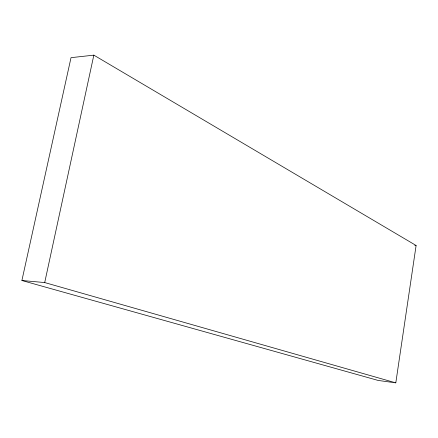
<?xml version="1.0" encoding="UTF-8"?>
<svg xmlns="http://www.w3.org/2000/svg" width="438" height="438" viewBox="0 0 438 438"><rect width="100%" height="100%" fill="white"/><g stroke="black" fill="none" stroke-linecap="round" stroke-linejoin="round"><path stroke-width="0.66" d="M395.804 382.856L416.1 245.494L93.841 55.144L71.016 57.668L21.9 280.506L378.153 380.436L395.804 382.856L44.709 282.559L21.9 280.506M44.709 282.559L93.841 55.144M414.759 245.439L416.1 245.494"/></g></svg>
